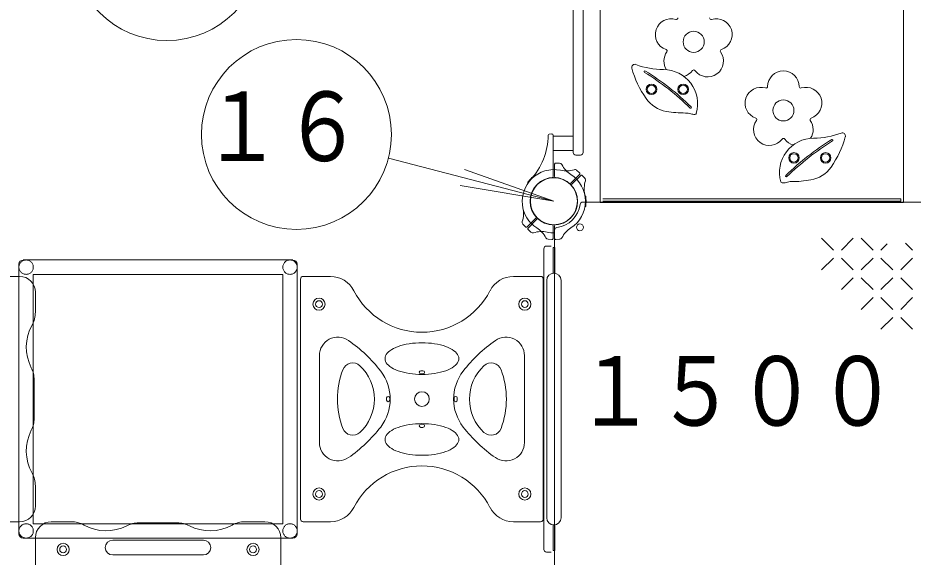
# Model space of a CAD drawing. Units: millimetres on the paper, scale 1:60. Extents: x 0 to 420, y -297 to 594.
# Drawn here: x 124.6 to 152.94, y 465.73 to 482.76 of the extents above; entities that cross this region are included whole.
import ezdxf
from ezdxf.enums import TextEntityAlignment as Align

# ---------------------------------------------------------------- set-up
doc = ezdxf.new("R2010")
doc.units = ezdxf.units.MM
doc.linetypes.add('USER2', pattern=[19.05, 12.7, -6.35])
doc.layers.add('LY_1', color=7, linetype='Continuous', lineweight=18)
doc.styles.add('ＭＳ ゴシック', font='')
doc.styles.get('ＭＳ ゴシック').set_extended_font_data('MS Gothic')

msp = doc.modelspace()

# ---------------------------------------------------------------- linework, layer by layer
at = {"layer": 'LY_1', "lineweight": 9}
for p, q in [((142.987, 489.381), (142.987, 476.927)), ((152.571, 489.381), (152.571, 476.927)), ((142.137, 487.927), (142.137, 478.51)), ((142.454, 487.927), (142.454, 478.51)), ((141.469, 479.093), (141.382, 479.088)), ((141.504, 477.75), (141.504, 479.059)), ((141.504, 479.028), (142.137, 479.028)), ((141.504, 478.575), (142.137, 478.575)), ((142.371, 478.427), (142.221, 478.427)), ((141.554, 477.75), (141.554, 478.142)), ((141.589, 478.176), (141.71, 478.171)), ((140.95, 477.784), (140.948, 477.785)), ((142.064, 477.539), (142.341, 477.816)), ((142.099, 477.503), (142.377, 477.781)), ((142.341, 477.864), (142.245, 477.954)), ((142.425, 477.78), (142.514, 477.684)), ((140.714, 477.548), (140.712, 477.55)), ((147.779, 476.943), (142.439, 476.943)), ((142.515, 477.135), (142.518, 477.135)), ((147.779, 476.927), (142.987, 476.927)), ((147.779, 477.043), (143.071, 477.043)), ((147.779, 476.968), (143.071, 476.968)), ((147.779, 477.043), (152.487, 477.043)), ((147.779, 476.968), (152.487, 476.968)), ((147.779, 476.943), (153.119, 476.943)), ((147.779, 476.927), (152.571, 476.927)), ((152.487, 476.968), (152.487, 477.043)), ((142.515, 476.802), (142.518, 476.802)), ((140.959, 476.434), (140.681, 476.156)), ((140.994, 476.398), (140.717, 476.121)), ((140.634, 476.157), (140.551, 476.246)), ((140.718, 476.073), (140.806, 475.99)), ((141.504, 476.187), (141.504, 475.795)), ((141.554, 470.718), (141.554, 476.187)), ((141.47, 475.761), (141.348, 475.766)), ((141.589, 475.761), (141.72, 475.766)), ((141.212, 470.718), (141.212, 475.468)), ((141.296, 475.552), (141.446, 475.552)), ((141.502, 475.502), (141.502, 474.694)), ((141.502, 475.502), (141.556, 475.502)), ((141.556, 475.502), (141.556, 474.694)), ((124.636, 474.978), (124.636, 466.458)), ((133.289, 475.112), (124.769, 475.112)), ((133.422, 466.458), (133.422, 474.978)), ((124.654, 474.593), (123.586, 474.593)), ((125.089, 474.658), (125.089, 466.778)), ((132.969, 474.658), (125.089, 474.658)), ((132.969, 466.778), (132.969, 474.658)), ((133.612, 474.593), (134.472, 474.593)), ((141.112, 474.593), (140.253, 474.593)), ((133.529, 474.51), (133.529, 466.927)), ((141.196, 474.51), (141.196, 466.927)), ((141.302, 474.468), (141.302, 470.718)), ((141.756, 474.468), (141.756, 470.718)), ((125.154, 473.462), (125.154, 474.093)), ((125.117, 471.325), (125.117, 470.718)), ((125.117, 470.111), (125.117, 470.718)), ((141.212, 470.718), (141.212, 465.968)), ((141.302, 466.968), (141.302, 470.718)), ((141.554, 470.718), (141.554, 465.379)), ((141.756, 466.968), (141.756, 470.718)), ((125.154, 467.974), (125.154, 467.343)), ((124.654, 466.843), (123.586, 466.843)), ((125.089, 466.778), (132.969, 466.778)), ((126.285, 466.843), (125.654, 466.843)), ((128.422, 466.806), (129.029, 466.806)), ((129.636, 466.806), (129.029, 466.806)), ((131.773, 466.843), (132.404, 466.843)), ((133.612, 466.843), (134.472, 466.843)), ((141.112, 466.843), (140.253, 466.843)), ((141.502, 465.935), (141.502, 466.743)), ((141.556, 465.935), (141.556, 466.743)), ((124.769, 466.325), (133.289, 466.325)), ((125.154, 466.343), (125.154, 465.275)), ((132.904, 466.343), (132.904, 465.275)), ((141.296, 465.885), (141.446, 465.885)), ((141.502, 465.935), (141.556, 465.935))]:
    msp.add_line(p, q, dxfattribs=at)
at = {"layer": 'LY_1'}
for p, q in [((136.304, 478.325), (141.529, 476.968)), ((141.529, 476.968), (138.702, 477.972)), ((141.529, 476.968), (138.571, 477.466)), ((149.986, 475.8), (150.361, 475.425)), ((150.611, 475.425), (150.986, 475.8)), ((151.236, 475.8), (151.611, 475.425)), ((151.861, 475.425), (152.06, 475.625)), ((152.638, 475.648), (152.861, 475.425)), ((149.986, 474.8), (150.361, 475.175)), ((150.611, 475.175), (150.986, 474.8)), ((151.236, 474.8), (151.611, 475.175)), ((151.861, 475.175), (152.236, 474.8)), ((152.486, 474.8), (152.861, 475.175)), ((150.611, 474.175), (150.986, 474.55)), ((151.236, 474.55), (151.611, 474.175)), ((151.861, 474.175), (152.236, 474.55)), ((152.486, 474.55), (152.861, 474.175)), ((151.236, 473.55), (151.611, 473.925)), ((151.861, 473.925), (152.236, 473.55)), ((152.486, 473.55), (152.861, 473.925)), ((151.861, 472.925), (152.236, 473.3)), ((152.486, 473.3), (152.861, 472.925)), ((136.538, 472.35), (136.469, 472.318)), ((136.613, 472.379), (136.538, 472.35)), ((136.693, 472.406), (136.613, 472.379)), ((136.779, 472.429), (136.693, 472.406)), ((136.869, 472.449), (136.779, 472.429)), ((136.963, 472.466), (136.869, 472.449)), ((137.061, 472.479), (136.963, 472.466)), ((137.16, 472.489), (137.061, 472.479)), ((137.261, 472.494), (137.16, 472.489)), ((137.362, 472.496), (137.261, 472.494)), ((137.464, 472.494), (137.362, 472.496)), ((137.565, 472.489), (137.464, 472.494)), ((137.664, 472.479), (137.565, 472.489)), ((137.762, 472.466), (137.664, 472.479)), ((137.856, 472.449), (137.762, 472.466)), ((137.946, 472.429), (137.856, 472.449)), ((138.032, 472.406), (137.946, 472.429)), ((138.112, 472.379), (138.032, 472.406)), ((138.187, 472.35), (138.112, 472.379)), ((138.256, 472.318), (138.187, 472.35)), ((134.124, 469.346), (134.124, 472.091)), ((136.2, 472.04), (136.196, 471.996)), ((136.214, 472.083), (136.2, 472.04)), ((136.236, 472.126), (136.214, 472.083)), ((136.266, 472.167), (136.236, 472.126)), ((136.305, 472.208), (136.266, 472.167)), ((136.352, 472.246), (136.305, 472.208)), ((136.407, 472.283), (136.352, 472.246)), ((136.469, 472.318), (136.407, 472.283)), ((138.318, 472.283), (138.256, 472.318)), ((138.373, 472.246), (138.318, 472.283)), ((138.42, 472.208), (138.373, 472.246)), ((138.459, 472.167), (138.42, 472.208)), ((138.489, 472.126), (138.459, 472.167)), ((138.511, 472.083), (138.489, 472.126)), ((138.525, 472.04), (138.511, 472.083)), ((138.529, 471.996), (138.525, 472.04)), ((140.601, 469.346), (140.601, 472.091)), ((136.196, 471.996), (136.2, 471.953)), ((136.2, 471.953), (136.214, 471.909)), ((136.214, 471.909), (136.236, 471.867)), ((136.236, 471.867), (136.266, 471.825)), ((136.266, 471.825), (136.305, 471.785)), ((136.305, 471.785), (136.352, 471.746)), ((138.373, 471.746), (138.42, 471.785)), ((138.42, 471.785), (138.459, 471.825)), ((138.459, 471.825), (138.489, 471.867)), ((138.489, 471.867), (138.511, 471.909)), ((138.511, 471.909), (138.525, 471.953)), ((138.525, 471.953), (138.529, 471.996)), ((136.352, 471.746), (136.407, 471.71)), ((136.407, 471.71), (136.469, 471.675)), ((136.469, 471.675), (136.538, 471.643)), ((136.538, 471.643), (136.613, 471.613)), ((136.613, 471.613), (136.693, 471.587)), ((136.693, 471.587), (136.779, 471.563)), ((136.779, 471.563), (136.869, 471.543)), ((136.869, 471.543), (136.963, 471.526)), ((136.963, 471.526), (137.061, 471.513)), ((137.061, 471.513), (137.16, 471.504)), ((137.16, 471.504), (137.261, 471.498)), ((137.261, 471.498), (137.362, 471.496)), ((137.329, 471.613), (137.396, 471.613)), ((137.396, 471.513), (137.329, 471.513)), ((137.362, 471.496), (137.464, 471.498)), ((137.464, 471.498), (137.565, 471.504)), ((137.565, 471.504), (137.664, 471.513)), ((137.664, 471.513), (137.762, 471.526)), ((137.762, 471.526), (137.856, 471.543)), ((137.856, 471.543), (137.946, 471.563)), ((137.946, 471.563), (138.032, 471.587)), ((138.032, 471.587), (138.112, 471.613)), ((138.112, 471.613), (138.187, 471.643)), ((138.187, 471.643), (138.256, 471.675)), ((138.256, 471.675), (138.318, 471.71)), ((138.318, 471.71), (138.373, 471.746)), ((136.246, 470.685), (136.246, 470.752)), ((136.346, 470.752), (136.346, 470.685)), ((138.379, 470.685), (138.379, 470.752)), ((138.479, 470.752), (138.479, 470.685)), ((136.538, 469.794), (136.469, 469.762)), ((136.613, 469.824), (136.538, 469.794)), ((136.693, 469.85), (136.613, 469.824)), ((136.779, 469.874), (136.693, 469.85)), ((136.869, 469.894), (136.779, 469.874)), ((136.963, 469.91), (136.869, 469.894)), ((137.061, 469.924), (136.963, 469.91)), ((137.16, 469.933), (137.061, 469.924)), ((137.261, 469.939), (137.16, 469.933)), ((137.362, 469.941), (137.261, 469.939)), ((137.329, 469.924), (137.396, 469.924)), ((137.396, 469.824), (137.329, 469.824)), ((137.464, 469.939), (137.362, 469.941)), ((137.565, 469.933), (137.464, 469.939)), ((137.664, 469.924), (137.565, 469.933)), ((137.762, 469.91), (137.664, 469.924)), ((137.856, 469.894), (137.762, 469.91)), ((137.946, 469.874), (137.856, 469.894)), ((138.032, 469.85), (137.946, 469.874)), ((138.112, 469.824), (138.032, 469.85)), ((138.187, 469.794), (138.112, 469.824)), ((138.256, 469.762), (138.187, 469.794)), ((136.214, 469.527), (136.2, 469.484)), ((136.236, 469.57), (136.214, 469.527)), ((136.266, 469.612), (136.236, 469.57)), ((136.305, 469.652), (136.266, 469.612)), ((136.352, 469.691), (136.305, 469.652)), ((136.407, 469.727), (136.352, 469.691)), ((136.469, 469.762), (136.407, 469.727)), ((138.318, 469.727), (138.256, 469.762)), ((138.373, 469.691), (138.318, 469.727)), ((138.42, 469.652), (138.373, 469.691)), ((138.459, 469.612), (138.42, 469.652)), ((138.489, 469.57), (138.459, 469.612)), ((138.511, 469.527), (138.489, 469.57)), ((138.525, 469.484), (138.511, 469.527)), ((136.2, 469.484), (136.196, 469.441)), ((136.196, 469.441), (136.2, 469.397)), ((136.2, 469.397), (136.214, 469.354)), ((136.214, 469.354), (136.236, 469.311)), ((136.236, 469.311), (136.266, 469.27)), ((136.266, 469.27), (136.305, 469.229)), ((136.305, 469.229), (136.352, 469.191)), ((138.373, 469.191), (138.42, 469.229)), ((138.42, 469.229), (138.459, 469.27)), ((138.459, 469.27), (138.489, 469.311)), ((138.489, 469.311), (138.511, 469.354)), ((138.511, 469.354), (138.525, 469.397)), ((138.529, 469.441), (138.525, 469.484)), ((138.525, 469.397), (138.529, 469.441)), ((136.352, 469.191), (136.407, 469.154)), ((136.407, 469.154), (136.469, 469.119)), ((136.469, 469.119), (136.538, 469.087)), ((136.538, 469.087), (136.613, 469.058)), ((136.613, 469.058), (136.693, 469.031)), ((136.693, 469.031), (136.779, 469.008)), ((136.779, 469.008), (136.869, 468.987)), ((136.869, 468.987), (136.963, 468.971)), ((136.963, 468.971), (137.061, 468.958)), ((137.061, 468.958), (137.16, 468.948)), ((137.16, 468.948), (137.261, 468.943)), ((137.261, 468.943), (137.362, 468.941)), ((137.362, 468.941), (137.464, 468.943)), ((137.464, 468.943), (137.565, 468.948)), ((137.565, 468.948), (137.664, 468.958)), ((137.664, 468.958), (137.762, 468.971)), ((137.762, 468.971), (137.856, 468.987)), ((137.856, 468.987), (137.946, 469.008)), ((137.946, 469.008), (138.032, 469.031)), ((138.032, 469.031), (138.112, 469.058)), ((138.112, 469.058), (138.187, 469.087)), ((138.187, 469.087), (138.256, 469.119)), ((138.256, 469.119), (138.318, 469.154)), ((138.318, 469.154), (138.373, 469.191)), ((127.596, 466.26), (130.462, 466.26)), ((127.596, 465.793), (130.462, 465.793))]:
    msp.add_line(p, q, dxfattribs=at)
for centre, radius in [((129.307, 485.044), 3), ((133.4, 479.078), 3), ((134.112, 473.718), 0.192), ((134.112, 473.718), 0.108), ((140.612, 473.718), 0.192), ((140.612, 473.718), 0.108), ((137.362, 470.718), 0.233), ((134.112, 467.718), 0.192), ((134.112, 467.718), 0.108), ((140.612, 467.718), 0.192), ((140.612, 467.718), 0.108), ((126.029, 465.968), 0.192), ((132.029, 465.968), 0.192), ((126.029, 465.968), 0.108), ((132.029, 465.968), 0.108)]:
    msp.add_circle(centre, radius, dxfattribs=at)
at = {"layer": 'LY_1', "lineweight": 9}
for centre, radius in [((145.946, 482.004), 0.333), ((144.612, 480.504), 0.167), ((144.612, 480.504), 0.133), ((145.612, 480.504), 0.167), ((145.612, 480.504), 0.133), ((148.779, 479.837), 0.333), ((149.112, 478.337), 0.167), ((149.112, 478.337), 0.133), ((150.112, 478.337), 0.167), ((150.112, 478.337), 0.133), ((141.529, 476.968), 0.75), ((141.529, 476.968), 0.743), ((142.354, 476.144), 0.108)]:
    msp.add_circle(centre, radius, dxfattribs=at)
at = {"layer": 'LY_1', "linetype": 'USER2'}
for centre in [(124.862, 474.885), (133.196, 474.885), (124.862, 466.552), (133.196, 466.552)]:
    msp.add_circle(centre, 0.227, dxfattribs=at)
at = {"layer": 'LY_1', "lineweight": 9}
for centre, radius, start, end in [((145.233, 482.235), 0.5, 72.724, 251.276), ((145.396, 482.76), 0.05, 252.724, 359.276), ((146.496, 482.76), 0.05, 180.724, 287.276), ((146.659, 482.235), 0.5, 288.724, 107.276), ((145.505, 481.397), 0.5, 144.724, 213.0543), ((145.056, 481.714), 0.05, 324.724, 71.276), ((146.387, 481.397), 0.5, 216.724, 35.276), ((146.836, 481.714), 0.05, 108.724, 215.276), ((144.085, 481.197), 0.0979, 69.3635, 194.9842), ((146.889, 481.948), 3, 194.9842, 215.2836), ((145.001, 483.628), 2.5, 249.3635, 269.7848), ((144.987, 480.045), 1.083, 344.1244, 89.7848), ((145.946, 481.068), 0.05, 36.724, 143.276), ((144.407, 481.061), 0.025, 58.2576, 238.2576), ((140.023, 473.974), 8.308, 45.6146, 58.2576), ((140.023, 473.974), 8.358, 45.6146, 58.2576), ((145.505, 481.397), 0.5, 285.0436, 323.276), ((148.779, 480.587), 0.5, 0.724, 179.276), ((148.066, 480.069), 0.5, 72.724, 251.276), ((148.229, 480.594), 0.05, 252.724, 359.276), ((149.329, 480.594), 0.05, 180.724, 287.276), ((149.492, 480.069), 0.5, 288.724, 107.276), ((145.256, 480.792), 1, 215.2836, 259.876), ((145.666, 483.089), 3.333, 259.876, 270.4102), ((145.694, 479.256), 0.5, 71.2258, 90.4102), ((145.852, 479.93), 0.025, 225.6146, 45.6146), ((145.962, 480.045), 0.333, 251.2258, 273.9289), ((145.981, 479.763), 0.05, 273.9289, 344.1244), ((148.338, 479.23), 0.5, 144.724, 323.276), ((147.889, 479.548), 0.05, 324.724, 71.276), ((149.669, 479.548), 0.05, 108.724, 215.276), ((149.22, 479.23), 0.5, 326.9457, 35.276), ((149.724, 481.462), 2.5, 270.2152, 290.6365), ((150.64, 479.031), 0.0979, 345.0158, 110.6365), ((139.184, 479.096), 2.167, 317.7828, 358.9158), ((141.384, 479.055), 0.0333, 93, 178.9158), ((141.471, 479.059), 0.0333, 360, 93), ((149.737, 477.879), 1.083, 90.2152, 195.8756), ((148.779, 478.901), 0.05, 36.724, 143.276), ((149.22, 479.23), 0.5, 216.724, 254.9564), ((154.702, 471.808), 8.358, 121.7424, 134.3854), ((154.702, 471.808), 8.308, 121.7424, 134.3854), ((147.836, 479.781), 3, 324.7164, 345.0158), ((150.318, 478.894), 0.025, 301.7424, 121.7424), ((142.221, 478.51), 0.0833, 180, 270), ((142.371, 478.51), 0.0833, 270, 360), ((141.587, 478.142), 0.0333, 88, 180), ((141.707, 478.088), 0.0833, 27.4588, 88), ((142.52, 478.511), 0.833, 207.4588, 237.2728), ((149.469, 478.626), 1, 280.124, 324.7164), ((141.529, 476.968), 1.017, 126.3731, 135), ((141.529, 476.968), 1, 77.7272, 135), ((140.936, 477.774), 0.0167, 45, 126.3731), ((141.471, 477.75), 0.0333, 274.2707, 360), ((141.587, 477.75), 0.0333, 180, 265.7293), ((141.919, 478.76), 0.833, 257.7272, 287.5412), ((141.529, 476.968), 1, 302.7272, 57.2728), ((142.195, 477.886), 0.0833, 47, 107.5412), ((142.318, 477.84), 0.0333, 315, 47), ((142.4, 477.757), 0.0333, 43, 135), ((148.873, 477.763), 0.025, 134.3854, 314.3854), ((141.529, 476.968), 1, 135, 237.2728), ((140.724, 477.562), 0.0167, 143.6269, 225), ((141.529, 476.968), 1.017, 135, 143.6269), ((142.04, 477.562), 0.0333, 229.2707, 315), ((142.123, 477.48), 0.0333, 135, 220.7293), ((143.321, 477.358), 0.833, 162.4588, 192.2728), ((142.447, 477.634), 0.0833, 342.4588, 43), ((148.744, 477.596), 0.05, 195.8756, 266.0711), ((148.763, 477.879), 0.333, 266.0711, 288.7742), ((149.031, 477.09), 0.5, 89.5898, 108.7742), ((149.059, 480.923), 3.333, 269.5898, 280.124), ((141.529, 476.968), 0.833, 276.7872, 353.2128), ((142.439, 476.86), 0.0833, 90, 173.2128), ((142.518, 477.118), 0.0167, 8.6269, 90), ((141.529, 476.968), 1.017, 360, 8.6269), ((141.529, 476.968), 1.017, 351.3731, 360), ((139.738, 476.579), 0.833, 342.4588, 12.2728), ((142.518, 476.818), 0.0167, 270, 351.3731), ((140.612, 476.302), 0.0833, 162.4588, 223), ((140.936, 476.457), 0.0333, 315, 40.7293), ((141.018, 476.375), 0.0333, 49.2707, 135), ((140.658, 476.18), 0.0333, 223, 315), ((140.74, 476.097), 0.0333, 135, 227), ((141.139, 475.177), 0.833, 77.7272, 107.5412), ((140.538, 475.426), 0.833, 27.4588, 57.2728), ((141.471, 476.187), 0.0333, 360, 85.7293), ((141.587, 476.187), 0.0333, 94.2707, 180), ((141.637, 476.058), 0.0833, 96.7872, 180), ((142.52, 475.426), 0.833, 122.7272, 152.5412), ((140.863, 476.051), 0.0833, 227, 287.5412), ((141.351, 475.849), 0.0833, 207.4588, 268), ((141.529, 476.968), 1, 257.7272, 271.4325), ((141.471, 475.795), 0.0333, 268, 360), ((141.587, 475.795), 0.0333, 180, 272), ((141.707, 475.849), 0.0833, 272, 332.5412), ((141.296, 475.468), 0.0833, 90, 180), ((124.769, 474.978), 0.133, 90, 180), ((133.289, 474.978), 0.133, 0, 90), ((124.654, 474.093), 0.5, 0, 90), ((133.612, 474.51), 0.0833, 90, 180), ((134.472, 473.76), 0.833, 27.2117, 90), ((140.253, 473.76), 0.833, 90, 152.7883), ((141.112, 474.51), 0.0833, 0, 90), ((141.529, 474.468), 0.227, 0, 180), ((137.362, 475.246), 2.417, 207.2117, 332.7883), ((124.321, 473.462), 0.833, 330.8038, 0), ((126.295, 472.359), 1.429, 150.8038, 207.1929), ((124.283, 471.325), 0.833, 0, 27.1929), ((124.283, 470.111), 0.833, 332.8071, 0), ((126.295, 469.078), 1.429, 152.8071, 209.1962), ((124.321, 467.974), 0.833, 0, 29.1962), ((137.362, 466.191), 2.417, 27.2117, 152.7883), ((124.654, 467.343), 0.5, 270, 0), ((134.472, 467.677), 0.833, 270, 332.7883), ((140.253, 467.677), 0.833, 207.2117, 270), ((141.529, 466.968), 0.227, 180, 0), ((125.654, 466.343), 0.5, 90, 180), ((126.285, 466.01), 0.833, 60.8038, 90), ((127.388, 467.985), 1.429, 240.8038, 297.1929), ((128.422, 465.973), 0.833, 90, 117.1929), ((129.636, 465.973), 0.833, 62.8071, 90), ((130.67, 467.985), 1.429, 242.8071, 299.1962), ((131.773, 466.01), 0.833, 90, 119.1962), ((132.404, 466.343), 0.5, 0, 90), ((133.612, 466.927), 0.0833, 180, 270), ((141.112, 466.927), 0.0833, 270, 0), ((124.769, 466.458), 0.133, 180, 270), ((133.289, 466.458), 0.133, 270, 0), ((141.296, 465.968), 0.0833, 180, 270)]:
    msp.add_arc(centre, radius, start, end, dxfattribs=at)
at = {"layer": 'LY_1'}
for centre, radius, start, end in [((134.707, 472.091), 0.583, 55.1553, 180), ((140.018, 472.091), 0.583, 0, 124.8447), ((132.374, 468.74), 4.667, 37.8346, 55.1553), ((142.351, 468.74), 4.667, 124.8447, 142.1654), ((135.176, 471.529), 0.333, 47.0818, 159.4705), ((134.422, 470.718), 1.44, 312.9182, 47.0818), ((140.303, 470.718), 1.44, 132.9182, 227.0818), ((139.549, 471.529), 0.333, 20.5295, 132.9182), ((137.341, 470.718), 2.645, 159.4705, 200.5295), ((134.922, 470.718), 1.44, 322.1654, 37.8346), ((137.329, 471.563), 0.05, 90, 270), ((137.396, 471.563), 0.05, 270, 90), ((139.803, 470.718), 1.44, 142.1654, 217.8346), ((137.384, 470.718), 2.645, 339.4705, 20.5295), ((136.296, 470.752), 0.05, 0, 180), ((136.296, 470.685), 0.05, 180, 0), ((138.429, 470.752), 0.05, 0, 180), ((138.429, 470.685), 0.05, 180, 0), ((135.176, 469.908), 0.333, 200.5295, 312.9182), ((132.374, 472.697), 4.667, 304.8447, 322.1654), ((137.329, 469.874), 0.05, 90, 270), ((137.396, 469.874), 0.05, 270, 90), ((142.351, 472.697), 4.667, 217.8346, 235.1553), ((139.549, 469.908), 0.333, 227.0818, 339.4705), ((134.707, 469.346), 0.583, 180, 304.8447), ((140.018, 469.346), 0.583, 235.1553, 0), ((127.596, 466.027), 0.233, 90, 270), ((130.462, 466.027), 0.233, 270, 90)]:
    msp.add_arc(centre, radius, start, end, dxfattribs=at)

# ---------------------------------------------------------------- texts
at = {"layer": 'LY_1', "style": 'ＭＳ ゴシック', "width": 0.85}
for s, p in [('１６', (130.4, 477.578)), ('１５００', (142.196, 469.218))]:
    msp.add_text(s, height=2.199, dxfattribs=at).set_placement(p, align=Align.BOTTOM_LEFT)

doc.saveas('drawing.dxf')
